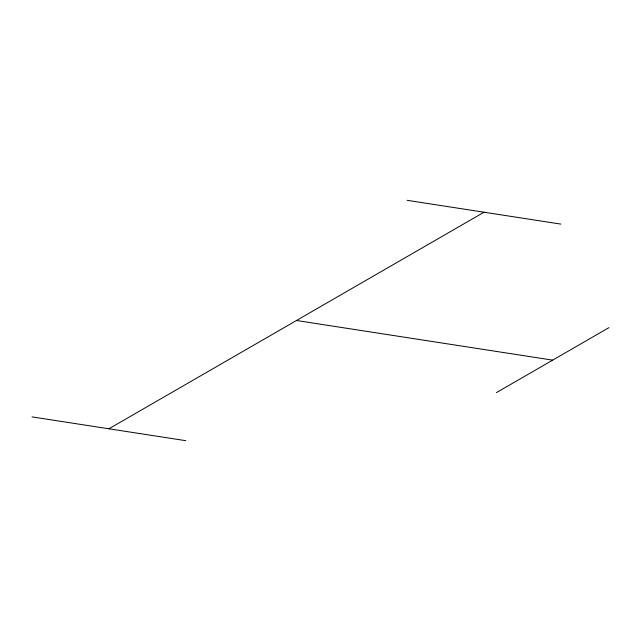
<?xml version="1.0" encoding="UTF-8"?>
<svg xmlns="http://www.w3.org/2000/svg" width="641" height="641" viewBox="0 0 641 641"><rect width="100%" height="100%" fill="white"/><g stroke="black" fill="none" stroke-linecap="round" stroke-linejoin="round"><path stroke-width="0.96" d="M108.914 428.789L484.027 212.211M496.414 392.621L608.95 327.647M407.171 200.321L560.891 224.102M296.471 320.5L552.686 360.138M32.05 416.898L185.778 440.679"/></g></svg>
